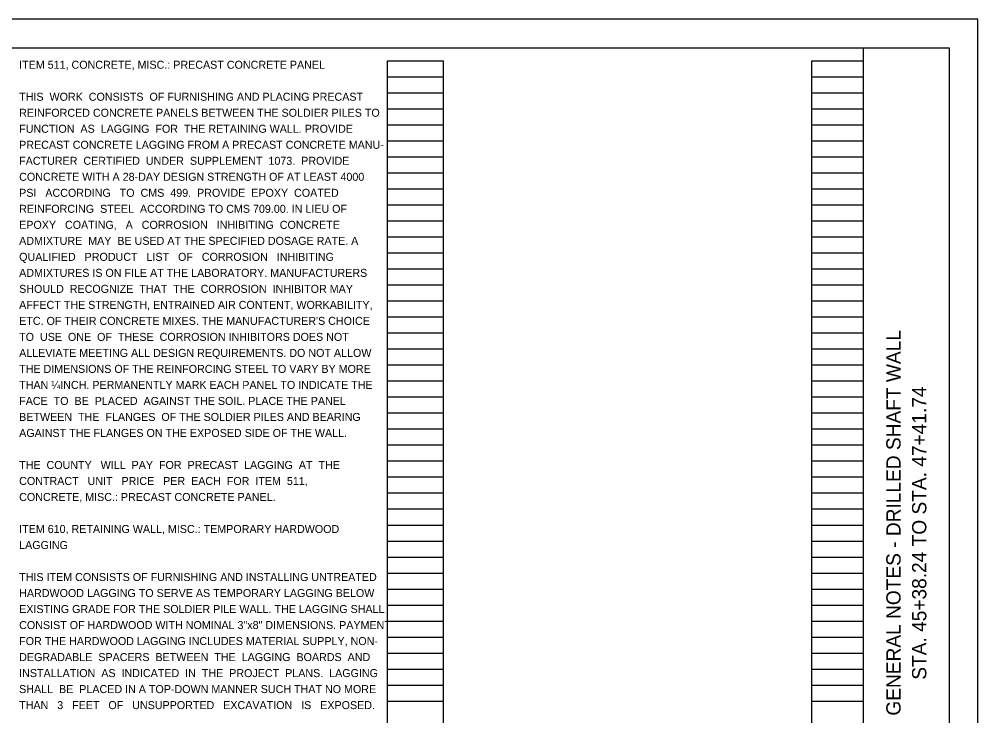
# Model space of a CAD drawing. Extents: x -0.5 to 34, y 0 to 22.
# Drawn here: x 17.24 to 34, y 9.82 to 22 of the extents above; entities that cross this region are included whole.
import ezdxf

# ---------------------------------------------------------------- set-up
doc = ezdxf.new("R2010")
doc.units = 0
for name, color, linetype in [('SH_Border', 7, 'Continuous'), ('SH_Cut_Line', 7, 'Continuous'), ('SH_Data', 7, 'Continuous'), ('SH_Text', 7, 'Continuous')]:
    doc.layers.add(name, color=color, linetype=linetype)

msp = doc.modelspace()

# ---------------------------------------------------------------- linework, layer by layer
at = {"layer": 'SH_Border'}
msp.add_line((32, 0.5), (32, 21.5), dxfattribs=at)
msp.add_lwpolyline([(1.5, 21.5), (33.5, 21.5), (33.5, 0.5), (1.5, 0.5)], close=True, dxfattribs=at)
at = {"layer": 'SH_Cut_Line'}
msp.add_lwpolyline([(0, 0), (34, 0), (34, 22), (0, 22)], close=True, dxfattribs=at)
at = {"layer": 'SH_Data'}
for p, q in [((23.68, 1.113), (23.68, 21.273)), ((23.68, 21.273), (24.66, 21.273)), ((24.66, 1.113), (24.66, 21.273)), ((31.1, 1.113), (31.1, 21.273)), ((31.1, 21.273), (32, 21.273)), ((32, 1.113), (32, 21.273)), ((23.68, 20.993), (24.66, 20.993)), ((31.1, 20.993), (32, 20.993)), ((23.68, 20.713), (24.66, 20.713)), ((31.1, 20.713), (32, 20.713)), ((23.68, 20.433), (24.66, 20.433)), ((31.1, 20.433), (32, 20.433)), ((23.68, 20.153), (24.66, 20.153)), ((31.1, 20.153), (32, 20.153)), ((23.68, 19.873), (24.66, 19.873)), ((31.1, 19.873), (32, 19.873)), ((23.68, 19.593), (24.66, 19.593)), ((31.1, 19.593), (32, 19.593)), ((23.68, 19.313), (24.66, 19.313)), ((31.1, 19.313), (32, 19.313)), ((23.68, 19.033), (24.66, 19.033)), ((31.1, 19.033), (32, 19.033)), ((23.68, 18.753), (24.66, 18.753)), ((31.1, 18.753), (32, 18.753)), ((23.68, 18.473), (24.66, 18.473)), ((31.1, 18.473), (32, 18.473)), ((23.68, 18.193), (24.66, 18.193)), ((31.1, 18.193), (32, 18.193)), ((23.68, 17.913), (24.66, 17.913)), ((31.1, 17.913), (32, 17.913)), ((23.68, 17.633), (24.66, 17.633)), ((31.1, 17.633), (32, 17.633)), ((23.68, 17.353), (24.66, 17.353)), ((31.1, 17.353), (32, 17.353)), ((23.68, 17.073), (24.66, 17.073)), ((31.1, 17.073), (32, 17.073)), ((23.68, 16.793), (24.66, 16.793)), ((31.1, 16.793), (32, 16.793)), ((23.68, 16.513), (24.66, 16.513)), ((31.1, 16.513), (32, 16.513)), ((23.68, 16.233), (24.66, 16.233)), ((31.1, 16.233), (32, 16.233)), ((23.68, 15.953), (24.66, 15.953)), ((31.1, 15.953), (32, 15.953)), ((23.68, 15.673), (24.66, 15.673)), ((31.1, 15.673), (32, 15.673)), ((23.68, 15.393), (24.66, 15.393)), ((31.1, 15.393), (32, 15.393)), ((23.68, 15.113), (24.66, 15.113)), ((31.1, 15.113), (32, 15.113)), ((23.68, 14.833), (24.66, 14.833)), ((31.1, 14.833), (32, 14.833)), ((23.68, 14.553), (24.66, 14.553)), ((31.1, 14.553), (32, 14.553)), ((23.68, 14.273), (24.66, 14.273)), ((31.1, 14.273), (32, 14.273)), ((23.68, 13.993), (24.66, 13.993)), ((31.1, 13.993), (32, 13.993)), ((23.68, 13.713), (24.66, 13.713)), ((31.1, 13.713), (32, 13.713)), ((23.68, 13.433), (24.66, 13.433)), ((31.1, 13.433), (32, 13.433)), ((23.68, 13.153), (24.66, 13.153)), ((31.1, 13.153), (32, 13.153)), ((23.68, 12.873), (24.66, 12.873)), ((31.1, 12.873), (32, 12.873)), ((23.68, 12.593), (24.66, 12.593)), ((31.1, 12.593), (32, 12.593)), ((23.68, 12.313), (24.66, 12.313)), ((31.1, 12.313), (32, 12.313)), ((23.68, 12.033), (24.66, 12.033)), ((31.1, 12.033), (32, 12.033)), ((23.68, 11.753), (24.66, 11.753)), ((31.1, 11.753), (32, 11.753)), ((23.68, 11.473), (24.66, 11.473)), ((31.1, 11.473), (32, 11.473)), ((23.68, 11.193), (24.66, 11.193)), ((31.1, 11.193), (32, 11.193)), ((23.68, 10.913), (24.66, 10.913)), ((31.1, 10.913), (32, 10.913)), ((23.68, 10.633), (24.66, 10.633)), ((31.1, 10.633), (32, 10.633)), ((23.68, 10.353), (24.66, 10.353)), ((31.1, 10.353), (32, 10.353)), ((23.68, 10.073), (24.66, 10.073)), ((31.1, 10.073), (32, 10.073))]:
    msp.add_line(p, q, dxfattribs=at)

# ---------------------------------------------------------------- texts
for s, p in [('GENERAL NOTES - DRILLED SHAFT WALL', (32.65, 9.819)), ('STA. 45+38.24 TO STA. 47+41.74', (33.1, 10.447))]:
    msp.add_text(s, height=0.25, rotation=90, dxfattribs=at).set_placement(p)
at = {"layer": 'SH_Text'}
for s, p in [('ITEM 511, CONCRETE, MISC.: PRECAST CONCRETE PANEL', (17.24, 21.133)), ('THIS  WORK  CONSISTS  OF FURNISHING AND PLACING PRECAST', (17.24, 20.573)), ('REINFORCED CONCRETE PANELS BETWEEN THE SOLDIER PILES TO', (17.24, 20.293)), ('FUNCTION  AS  LAGGING  FOR  THE RETAINING WALL. PROVIDE', (17.24, 20.013)), ('PRECAST CONCRETE LAGGING FROM A PRECAST CONCRETE MANU-', (17.24, 19.733)), ('FACTURER  CERTIFIED  UNDER  SUPPLEMENT  1073.  PROVIDE', (17.24, 19.453)), ('CONCRETE WITH A 28-DAY DESIGN STRENGTH OF AT LEAST 4000', (17.24, 19.173)), ('PSI   ACCORDING   TO  CMS  499.  PROVIDE  EPOXY  COATED', (17.24, 18.893)), ('REINFORCING  STEEL  ACCORDING TO CMS 709.00. IN LIEU OF', (17.24, 18.613)), ('EPOXY   COATING,   A   CORROSION   INHIBITING  CONCRETE', (17.24, 18.333)), ('ADMIXTURE  MAY  BE USED AT THE SPECIFIED DOSAGE RATE. A', (17.24, 18.053)), ('QUALIFIED   PRODUCT   LIST   OF   CORROSION   INHIBITING', (17.24, 17.773)), ('ADMIXTURES IS ON FILE AT THE LABORATORY. MANUFACTURERS', (17.24, 17.493)), ('SHOULD  RECOGNIZE  THAT  THE  CORROSION  INHIBITOR MAY', (17.24, 17.213)), ('AFFECT THE STRENGTH, ENTRAINED AIR CONTENT, WORKABILITY,', (17.24, 16.933)), ("ETC. OF THEIR CONCRETE MIXES. THE MANUFACTURER'S CHOICE", (17.24, 16.653)), ('TO  USE  ONE  OF  THESE  CORROSION INHIBITORS DOES NOT', (17.24, 16.373)), ('ALLEVIATE MEETING ALL DESIGN REQUIREMENTS. DO NOT ALLOW', (17.24, 16.093)), ('THE DIMENSIONS OF THE REINFORCING STEEL TO VARY BY MORE', (17.24, 15.813)), ('THAN ¼INCH. PERMANENTLY MARK EACH PANEL TO INDICATE THE', (17.24, 15.533)), ('FACE  TO  BE  PLACED  AGAINST THE SOIL. PLACE THE PANEL', (17.24, 15.253)), ('BETWEEN  THE  FLANGES  OF THE SOLDIER PILES AND BEARING', (17.24, 14.973)), ('AGAINST THE FLANGES ON THE EXPOSED SIDE OF THE WALL.', (17.24, 14.693)), ('THE  COUNTY   WILL  PAY  FOR  PRECAST  LAGGING  AT  THE', (17.24, 14.133)), ('CONTRACT   UNIT   PRICE   PER  EACH  FOR  ITEM  511,', (17.24, 13.853)), ('CONCRETE, MISC.: PRECAST CONCRETE PANEL.', (17.24, 13.573)), ('ITEM 610, RETAINING WALL, MISC.: TEMPORARY HARDWOOD', (17.24, 13.013)), ('LAGGING', (17.24, 12.733)), ('THIS ITEM CONSISTS OF FURNISHING AND INSTALLING UNTREATED', (17.24, 12.173)), ('HARDWOOD LAGGING TO SERVE AS TEMPORARY LAGGING BELOW', (17.24, 11.893)), ('EXISTING GRADE FOR THE SOLDIER PILE WALL. THE LAGGING SHALL', (17.24, 11.613)), ('CONSIST OF HARDWOOD WITH NOMINAL 3"x8" DIMENSIONS. PAYMENT', (17.24, 11.333)), ('FOR THE HARDWOOD LAGGING INCLUDES MATERIAL SUPPLY, NON-', (17.24, 11.053)), ('DEGRADABLE  SPACERS  BETWEEN  THE  LAGGING  BOARDS  AND', (17.24, 10.773)), ('INSTALLATION  AS  INDICATED  IN  THE  PROJECT  PLANS.  LAGGING', (17.24, 10.493)), ('SHALL  BE  PLACED IN A TOP-DOWN MANNER SUCH THAT NO MORE', (17.24, 10.213)), ('THAN   3   FEET   OF   UNSUPPORTED   EXCAVATION   IS   EXPOSED.', (17.24, 9.933))]:
    msp.add_text(s, height=0.14, dxfattribs=at).set_placement(p)

doc.saveas('drawing.dxf')
